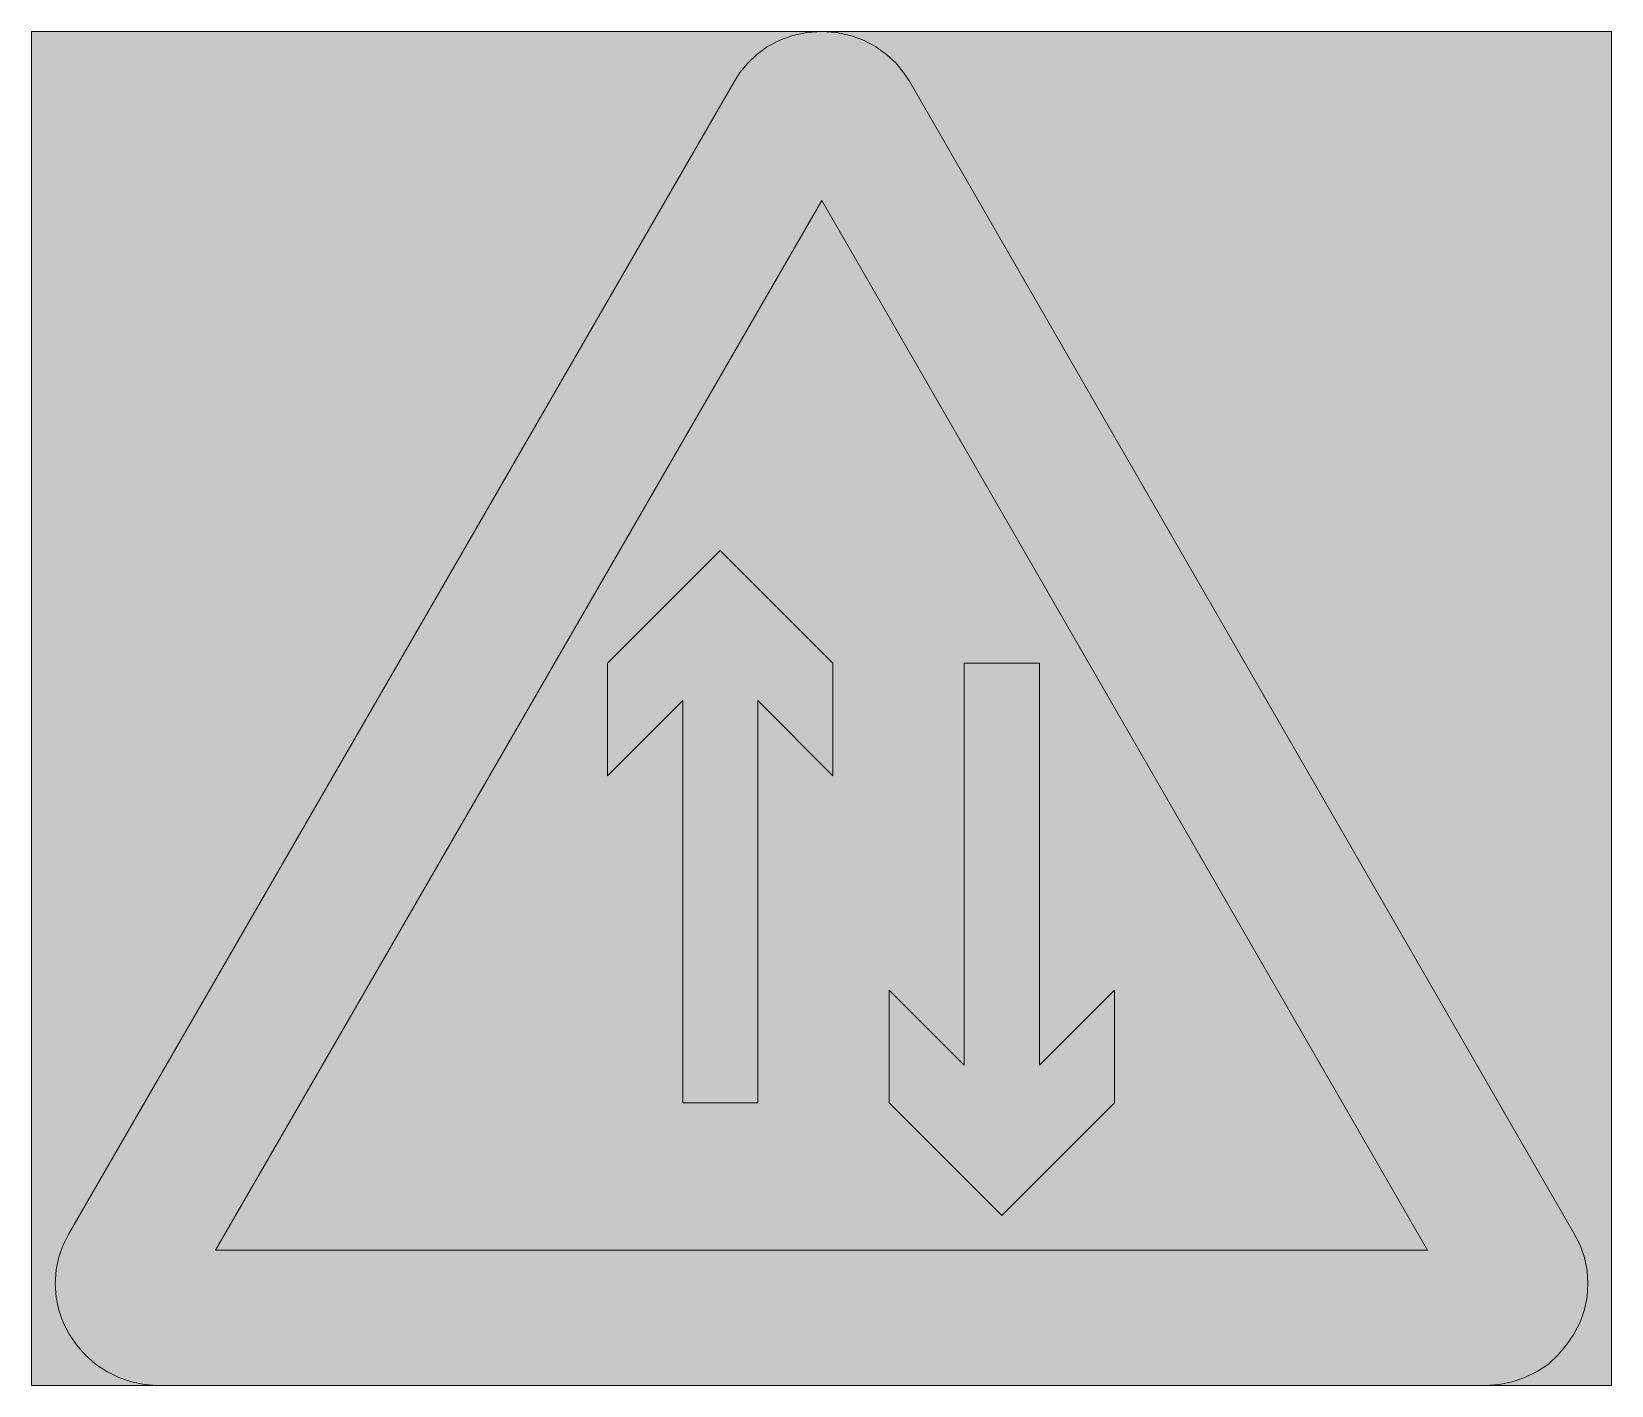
# Model space of a CAD drawing. Header units: metres. Extents: x 141 to 429, y 13 to 259.
import ezdxf

# ---------------------------------------------------------------- set-up
doc = ezdxf.new("R2010")
doc.units = ezdxf.units.M
for name, color, linetype, true_color in [('FILL_BLACK_000000', 7, 'Continuous', 0x000000), ('FILL_RED_FF0000', 7, 'Continuous', 0xff0000), ('FILL_WHITE_FFFFFF', 7, 'Continuous', 0xffffff), ('FILL_YELLOW_FFFF00', 7, 'Continuous', 0xffff00)]:
    doc.layers.add(name, color=color, linetype=linetype, true_color=true_color)

msp = doc.modelspace()

# ---------------------------------------------------------------- hatches: boundary and pattern name
at = {"layer": 'FILL_BLACK_000000', "true_color": 0x000000}
h = msp.add_hatch(color=7, dxfattribs=at)
h.dxf.hatch_style = 1
h.paths.add_polyline_path([(245.88, 123.84), (245.88, 144.36), (266.4, 164.88), (286.92, 144.36), (286.92, 123.84), (273.24, 137.52), (273.24, 64.26), (259.56, 64.26), (259.56, 137.52), (245.88, 123.84)])
h = msp.add_hatch(color=7, dxfattribs=at)
h.dxf.hatch_style = 1
h.paths.add_polyline_path([(297.18, 84.78), (310.86, 71.1), (310.86, 144.36), (324.54, 144.36), (324.54, 71.1), (338.22, 84.78), (338.22, 64.26), (317.7, 43.74), (297.18, 64.26), (297.18, 84.78)])
at = {"layer": 'FILL_RED_FF0000', "true_color": 0xff0000}
h = msp.add_hatch(color=7, dxfattribs=at)
h.dxf.hatch_style = 1
h.paths.add_polyline_path([(269.98, 251.91), (271.44, 253.62), (273.04, 255.22), (275.04, 256.68), (277.27, 257.79), (279.65, 258.64), (282.2, 259.19), (284.94, 259.38), (287.6, 259.19), (290.14, 258.64), (292.51, 257.79), (294.66, 256.68), (296.68, 255.22), (298.44, 253.62), (299.77, 251.91), (300.96, 250.2), (421.92, 40.5), (423.04, 38.34), (423.84, 36.06), (424.32, 33.71), (424.48, 31.32), (424.32, 28.93), (423.84, 26.58), (423.04, 24.3), (421.92, 22.14), (420.6, 20.16), (419.06, 18.32), (417.29, 16.67), (415.26, 15.3), (412.96, 14.22), (410.65, 13.43), (408.3, 12.95), (405.9, 12.78), (163.8, 12.78), (161.48, 12.95), (159.14, 13.43), (156.84, 14.22), (154.62, 15.3), (152.56, 16.67), (150.73, 18.32), (149.13, 20.16), (147.78, 22.14), (146.7, 24.23), (145.91, 26.46), (145.43, 28.82), (145.26, 31.32), (145.43, 33.82), (145.91, 36.18), (146.7, 38.41), (147.78, 40.5), (268.92, 250.2), (269.98, 251.91)])
h.paths.add_polyline_path([(284.94, 228.6), (174.42, 37.44), (395.28, 37.44), (284.94, 228.6)], flags=16)
at = {"layer": 'FILL_WHITE_FFFFFF', "true_color": 0xffffff}
h = msp.add_hatch(color=7, dxfattribs=at)
h.dxf.hatch_style = 1
h.paths.add_polyline_path([(284.94, 228.6), (395.28, 37.44), (174.42, 37.44), (284.94, 228.6)])
at = {"layer": 'FILL_YELLOW_FFFF00', "true_color": 0xffff00}
h = msp.add_hatch(color=7, dxfattribs=at)
h.dxf.hatch_style = 1
h.paths.add_polyline_path([(428.76, 259.38), (428.76, 12.78), (140.94, 12.78), (140.94, 259.38), (428.76, 259.38)])

# ---------------------------------------------------------------- linework, layer by layer
at = {"layer": 'FILL_BLACK_000000', "lineweight": 0, "true_color": 0x000000}
for points in [[(245.88, 123.84), (245.88, 144.36), (266.4, 164.88), (286.92, 144.36), (286.92, 123.84), (273.24, 137.52), (273.24, 64.26), (259.56, 64.26), (259.56, 137.52)], [(297.18, 84.78), (310.86, 71.1), (310.86, 144.36), (324.54, 144.36), (324.54, 71.1), (338.22, 84.78), (338.22, 64.26), (317.7, 43.74), (297.18, 64.26)]]:
    msp.add_lwpolyline(points, close=True, dxfattribs=at)
at = {"layer": 'FILL_RED_FF0000', "lineweight": 0, "true_color": 0xff0000}
for points in [[(269.98, 251.91), (271.44, 253.62), (273.04, 255.22), (275.04, 256.68), (277.27, 257.79), (279.65, 258.64), (282.2, 259.19), (284.94, 259.38), (287.6, 259.19), (290.14, 258.64), (292.51, 257.79), (294.66, 256.68), (296.68, 255.22), (298.44, 253.62), (299.77, 251.91), (300.96, 250.2), (421.92, 40.5), (423.04, 38.34), (423.84, 36.06), (424.32, 33.71), (424.48, 31.32), (424.32, 28.93), (423.84, 26.58), (423.04, 24.3), (421.92, 22.14), (420.6, 20.16), (419.06, 18.32), (417.29, 16.67), (415.26, 15.3), (412.96, 14.22), (410.65, 13.43), (408.3, 12.95), (405.9, 12.78), (163.8, 12.78), (161.48, 12.95), (159.14, 13.43), (156.84, 14.22), (154.62, 15.3), (152.56, 16.67), (150.73, 18.32), (149.13, 20.16), (147.78, 22.14), (146.7, 24.23), (145.91, 26.46), (145.43, 28.82), (145.26, 31.32), (145.43, 33.82), (145.91, 36.18), (146.7, 38.41), (147.78, 40.5), (268.92, 250.2)], [(284.94, 228.6), (174.42, 37.44), (395.28, 37.44)]]:
    msp.add_lwpolyline(points, close=True, dxfattribs=at)
at = {"layer": 'FILL_WHITE_FFFFFF', "lineweight": 0, "true_color": 0xffff00}
msp.add_lwpolyline([(284.94, 228.6), (395.28, 37.44), (174.42, 37.44)], close=True, dxfattribs=at)
at = {"layer": 'FILL_YELLOW_FFFF00', "lineweight": 0, "true_color": 0xffff00}
msp.add_lwpolyline([(428.76, 259.38), (428.76, 12.78), (140.94, 12.78), (140.94, 259.38)], close=True, dxfattribs=at)

doc.saveas('drawing.dxf')
